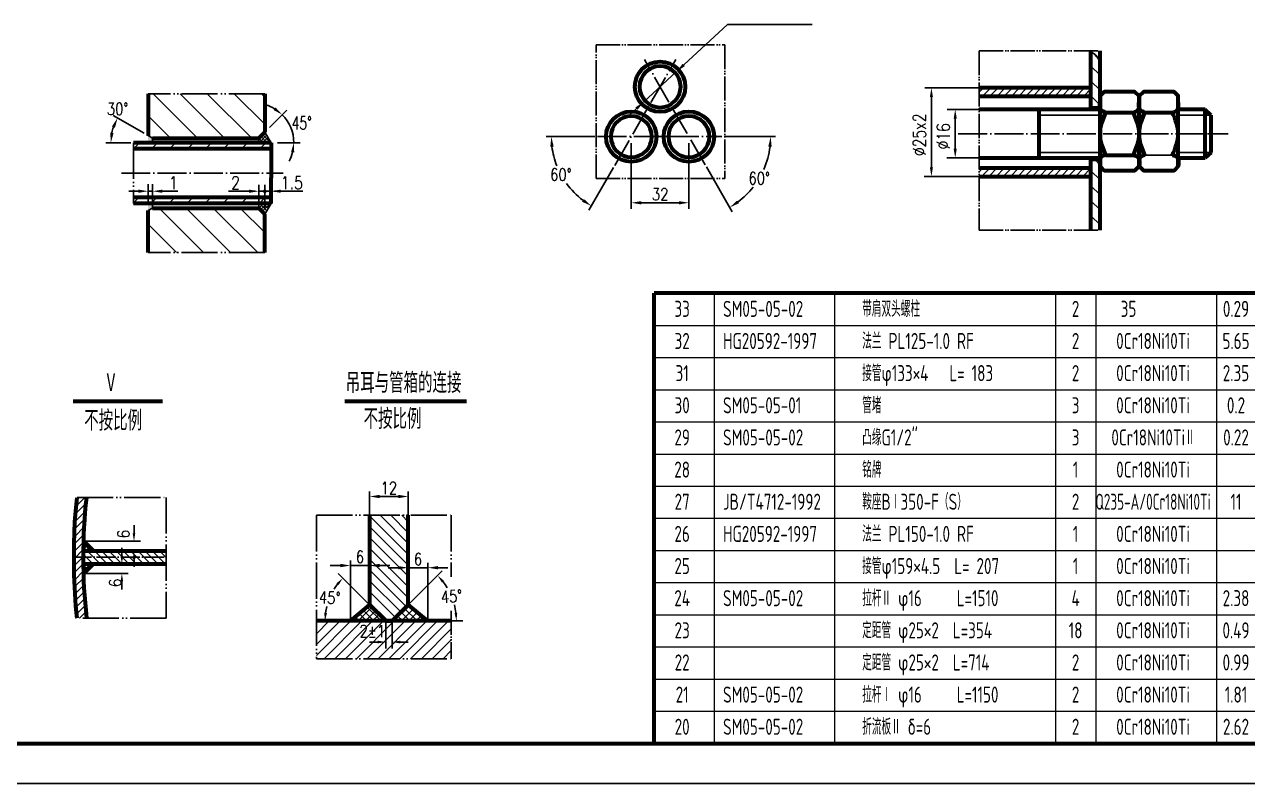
# Model space of a CAD drawing. Header units: millimetres. Extents: x -918 to 12145, y -17246 to 1103.
# Drawn here: x 653 to 2175, y -1867 to -922 of the extents above; entities that cross this region are included whole.
import ezdxf
from ezdxf.enums import TextEntityAlignment as Align

# ---------------------------------------------------------------- set-up
doc = ezdxf.new("R2010")
doc.units = ezdxf.units.MM
for name, pattern in [('ACAD_ISO04W100', [30, 24, -3, 0, -3]), ('DIVIDE-M', [39, 30, -3, 0, -3, 0, -3]), ('PHANTOM', [2.5, 1.25, -0.25, 0.25, -0.25, 0.25, -0.25])]:
    doc.linetypes.add(name, pattern=pattern)
for name, color, linetype in [('1轮廓实线层', 7, 'Continuous'), ('2细线层', 4, 'Continuous'), ('5剖面线层', 2, 'Continuous'), ('7标注层', 4, 'Continuous'), ('9双点划线层', 6, 'PHANTOM'), ('中心线', 1, 'ACAD_ISO04W100'), ('标注', 4, 'Continuous'), ('细实线', 3, 'Continuous')]:
    doc.layers.add(name, color=color, linetype=linetype)
for name, color, linetype, lineweight in [('中粗线', 7, 'Continuous', 60), ('尺寸线', 3, 'Continuous', 20), ('粗实线', 7, 'Continuous', 60)]:
    doc.layers.add(name, color=color, linetype=linetype, lineweight=lineweight)
doc.styles.get("Standard").update_dxf_attribs({"font": 'gbenor.shx', "width": 0.707, "bigfont": 'gbcbig.shx'})
doc.styles.add('TH_GBDIM', font='romans.shx', dxfattribs={"width": 0.8, "bigfont": 'gbcbig.shx'})
doc.styles.add('样式 1', font='gbenor.shx', dxfattribs={"width": 0.7, "height": 20, "bigfont": 'gbcbig.shx'})
doc.dimstyles.new('副本 (2) ISO-25', dxfattribs={"dimscale": 5, "dimtxt": 3, "dimasz": 2.5, "dimexe": 1.25, "dimexo": 0.625, "dimtad": 1, "dimtih": 1, "dimtoh": 1, "dimlfac": -5, "dimdsep": 46, "dimtxsty": 'TH_GBDIM', "dimcen": 2.5, "dimclrd": 256, "dimazin": 0, "dimtfac": 1, "dimtmove": 0, "dimatfit": 3, "dimldrblk": 'NONE', "dimfxl": 0, "dimfrac": 2, "dimlwd": -1, "dimarcsym": 0})
doc.dimstyles.new('副本 (2)ISO-25', dxfattribs={"dimtxt": 15, "dimasz": 10, "dimexe": 8, "dimexo": 0, "dimgap": 3, "dimtad": 1, "dimdec": 1, "dimrnd": 0.005, "dimdsep": 46, "dimtxsty": 'TH_GBDIM', "dimcen": 2.5, "dimadec": 0, "dimazin": 0, "dimtfac": 1, "dimtdec": 1, "dimtofl": 0, "dimtmove": 2, "dimatfit": 2, "dimfxl": 0, "dimarcsym": 0})
pattern_1 = [(45, (-5181.075, -6369.308), (-4.490128, 4.490128), []), (135, (-5181.075, -6369.308), (-4.490128, -4.490128), [])]
pattern_2 = [(45, (-5181.075, -6369.308), (-2.245064, 2.245064), []), (135, (-5181.075, -6369.308), (-2.245064, -2.245064), [])]

# ---------------------------------------------------------------- blocks, each defined once
blk = doc.blocks.new('*D36')
at = {"layer": '标注', "color": 0, "lineweight": -2}
for p, q in [((1408.3, -1140.3), (1408.3, -1150.3)), ((1480, -1147.2), (1480, -1150.3))]:
    blk.add_line(p, q, dxfattribs=at)
at = {"layer": '标注'}
blk.add_line((1420.8, -1144), (1467.5, -1144), dxfattribs=at)
for points in [[(1420.8, -1142), (1420.8, -1146.1), (1408.3, -1144)], [(1467.5, -1142), (1467.5, -1146.1), (1480, -1144)]]:
    blk.add_solid(points, dxfattribs=at)
at = {"layer": '标注', "color": 0, "insert": (1444.2, -1133.4), "char_height": 15, "attachment_point": 5, "style": 'TH_GBDIM'}
blk.add_mtext('32', dxfattribs=at)
blk = doc.blocks.new('_None')
blk = doc.blocks.new('b-mxlk')
at = {"layer": '尺寸线'}
for p, q in [((-180, 0), (-180, 8)), ((-180, 8), (0, 8)), ((-165, 0), (-165, 8)), ((-135, 0), (-135, 8)), ((-80, 0), (-80, 8)), ((-70, 0), (-70, 8)), ((-40, 0), (-40, 8)), ((-30, 0), (-30, 8)), ((-20, 0), (-20, 8)), ((0, 8), (0, 0))]:
    blk.add_line(p, q, dxfattribs=at)
at = {"layer": '尺寸线', "color": 3, "style": '样式 1', "width": 0.8}
for tag, p in [('XH', (-173.04, 2.13)), ('SL', (-75.12, 2.13)), ('CL', (-55.85, 2.13)), ('DZ', (-35.2, 2.13)), ('ZZ', (-25.2, 2.13))]:
    blk.add_attdef(tag, text='', height=4, dxfattribs=at).set_placement(p, align=Align.CENTER)
for tag, p in [('DH', (-162.87, 2.13)), ('MCGG', (-128.23, 2.13)), ('BZ', (-18.34, 2.13))]:
    blk.add_attdef(tag, p, '', height=4, dxfattribs=at)
blk = doc.blocks.new('*D305')
at = {"layer": '标注', "color": 0, "lineweight": -2}
for p, q in [((802.1, -1057.6), (763.6, -1035.4)), ((785.6, -1069.3), (754.5, -1069.3))]:
    blk.add_line(p, q, dxfattribs=at)
at = {"layer": '标注'}
blk.add_arc((822.3, -1069.3), 61.6, 161.6477, 168.3523, dxfattribs=at)
for points in [[(762, -1049.1), (765.8, -1050.8), (769, -1038.5)], [(764.1, -1057.1), (759.9, -1056.7), (760.7, -1069.3)]]:
    blk.add_solid(points, dxfattribs=at)
at = {"layer": '标注', "color": 0, "insert": (769.1, -1027.2), "char_height": 15, "attachment_point": 5, "style": 'TH_GBDIM'}
blk.add_mtext('30°', dxfattribs=at)
blk = doc.blocks.new('*D306')
at = {"layer": '标注', "color": 0, "lineweight": -2}
for p, q in [((1363.1, -1061.7), (1302.5, -1061.7)), ((1386.1, -1100.3), (1355.4, -1153.3))]:
    blk.add_line(p, q, dxfattribs=at)
at = {"layer": '标注'}
for start, end in [(187.2012, 201.3255), (215.8383, 232.7988)]:
    blk.add_arc((1408.3, -1061.7), 99.5, start, end, dxfattribs=at)
for points in [[(1307.5, -1074.4), (1311.7, -1074.1), (1308.8, -1061.7)], [(1349.3, -1139.3), (1347, -1142.8), (1358.6, -1147.9)]]:
    blk.add_solid(points, dxfattribs=at)
at = {"layer": '标注', "color": 0, "insert": (1320.7, -1109), "char_height": 15, "attachment_point": 5, "style": 'TH_GBDIM'}
blk.add_mtext('60°', dxfattribs=at)
blk = doc.blocks.new('*D307')
at = {"layer": '标注', "color": 0, "lineweight": -2}
for p, q in [((1524.3, -1061.7), (1587.9, -1061.7)), ((1501.8, -1099.5), (1534, -1155.2))]:
    blk.add_line(p, q, dxfattribs=at)
at = {"layer": '标注'}
for start, end in [(336.3424, 352.9517), (307.0483, 321.8005)]:
    blk.add_arc((1480, -1061.7), 101.7, start, end, dxfattribs=at)
for points in [[(1578.8, -1074.1), (1583, -1074.4), (1581.7, -1061.7)], [(1542.4, -1144.6), (1540.1, -1141.2), (1530.8, -1149.8)]]:
    blk.add_solid(points, dxfattribs=at)
at = {"layer": '标注', "color": 0, "insert": (1567.5, -1113.6), "char_height": 15, "attachment_point": 5, "style": 'TH_GBDIM'}
blk.add_mtext('60°', dxfattribs=at)
blk = doc.blocks.new('*D329')
at = {"layer": '标注', "color": 0, "lineweight": -2}
for p, q in [((789.5, -1555.2), (789.5, -1545.2)), ((726.9, -1565.2), (797.5, -1565.2)), ((738.9, -1577.2), (797.5, -1577.2)), ((789.5, -1587.2), (789.5, -1597.2))]:
    blk.add_line(p, q, dxfattribs=at)
at = {"layer": '标注', "color": 0}
for points in [[(787.8, -1555.2), (791.1, -1555.2), (789.5, -1565.2)], [(787.8, -1587.2), (791.1, -1587.2), (789.5, -1577.2)]]:
    blk.add_solid(points, dxfattribs=at)
at = {"layer": '标注', "color": 0, "insert": (776.3, -1556.3), "char_height": 15, "attachment_point": 5, "rotation": 90, "style": 'TH_GBDIM'}
blk.add_mtext('6', dxfattribs=at)
blk = doc.blocks.new('*D330')
at = {"layer": '标注', "color": 0, "lineweight": -2}
for p, q in [((774.4, -1583.2), (774.4, -1573.2)), ((738.9, -1593.2), (782.4, -1593.2)), ((726.9, -1605.2), (782.4, -1605.2)), ((774.4, -1615.2), (774.4, -1625.2))]:
    blk.add_line(p, q, dxfattribs=at)
at = {"layer": '标注', "color": 0}
for points in [[(772.7, -1583.2), (776, -1583.2), (774.4, -1593.2)], [(772.7, -1615.2), (776, -1615.2), (774.4, -1605.2)]]:
    blk.add_solid(points, dxfattribs=at)
at = {"layer": '标注', "color": 0, "insert": (766.2, -1617), "char_height": 15, "attachment_point": 5, "rotation": 90, "style": 'TH_GBDIM'}
blk.add_mtext('6', dxfattribs=at)
blk = doc.blocks.new('*D339')
at = {"layer": '标注', "color": 0, "lineweight": -2}
for p, q in [((1130.7, -1641.3), (1130.7, -1591.9)), ((1155.2, -1662.9), (1155.2, -1591.9))]:
    blk.add_line(p, q, dxfattribs=at)
at = {"layer": '标注'}
for p, q in [((1118.2, -1598.1), (1105.7, -1598.1)), ((1155.2, -1598.1), (1130.7, -1598.1)), ((1167.7, -1598.1), (1180.2, -1598.1))]:
    blk.add_line(p, q, dxfattribs=at)
for points in [[(1118.2, -1596.1), (1118.2, -1600.2), (1130.7, -1598.1)], [(1167.7, -1596.1), (1167.7, -1600.2), (1155.2, -1598.1)]]:
    blk.add_solid(points, dxfattribs=at)
at = {"layer": '标注', "color": 0, "insert": (1142.9, -1587.5), "char_height": 15, "attachment_point": 5, "style": 'TH_GBDIM'}
blk.add_mtext('6', dxfattribs=at)
blk = doc.blocks.new('*D340')
at = {"layer": '标注'}
for p, q in [((1046.2, -1595.4), (1033.7, -1595.4)), ((1082.7, -1595.4), (1058.7, -1595.4)), ((1095.2, -1595.4), (1107.7, -1595.4))]:
    blk.add_line(p, q, dxfattribs=at)
at = {"layer": '标注', "color": 0, "lineweight": -2}
for p, q in [((1058.7, -1661.3), (1058.7, -1589.1)), ((1082.7, -1641.3), (1082.7, -1589.1))]:
    blk.add_line(p, q, dxfattribs=at)
at = {"layer": '标注'}
for points in [[(1046.2, -1593.3), (1046.2, -1597.5), (1058.7, -1595.4)], [(1095.2, -1593.3), (1095.2, -1597.5), (1082.7, -1595.4)]]:
    blk.add_solid(points, dxfattribs=at)
at = {"layer": '标注', "color": 0, "insert": (1070.7, -1584.7), "char_height": 15, "attachment_point": 5, "style": 'TH_GBDIM'}
blk.add_mtext('6', dxfattribs=at)
blk = doc.blocks.new('*D341')
at = {"layer": '标注', "color": 0, "lineweight": -2}
for p, q in [((1082.7, -1551.1), (1082.7, -1503.2)), ((1130.8, -1551.1), (1130.8, -1503.2))]:
    blk.add_line(p, q, dxfattribs=at)
at = {"layer": '标注'}
blk.add_line((1095.2, -1509.5), (1118.3, -1509.5), dxfattribs=at)
for points in [[(1095.2, -1507.4), (1095.2, -1511.6), (1082.7, -1509.5)], [(1118.3, -1507.4), (1118.3, -1511.6), (1130.8, -1509.5)]]:
    blk.add_solid(points, dxfattribs=at)
at = {"layer": '标注', "color": 0, "insert": (1106.7, -1498.9), "char_height": 15, "attachment_point": 5, "style": 'TH_GBDIM'}
blk.add_mtext('12', dxfattribs=at)
blk = doc.blocks.new('*D342')
at = {"layer": '标注', "color": 0, "lineweight": -2}
for p, q in [((1102.7, -1664.4), (1102.7, -1698.6)), ((1110.7, -1664.4), (1110.7, -1698.6)), ((1092.7, -1690.6), (1082.7, -1690.6)), ((1120.7, -1690.6), (1130.7, -1690.6))]:
    blk.add_line(p, q, dxfattribs=at)
at = {"layer": '标注', "color": 0}
for points in [[(1092.7, -1688.9), (1092.7, -1692.3), (1102.7, -1690.6)], [(1120.7, -1688.9), (1120.7, -1692.3), (1110.7, -1690.6)]]:
    blk.add_solid(points, dxfattribs=at)
at = {"layer": '标注', "color": 0, "insert": (1086, -1677), "char_height": 15, "attachment_point": 5, "style": 'TH_GBDIM'}
blk.add_mtext('2±1', dxfattribs=at)
blk = doc.blocks.new('*D343')
at = {"layer": '标注', "color": 0, "lineweight": -2}
for p, q in [((1130.7, -1644.4), (1172.9, -1602.2)), ((1110.7, -1664.4), (1198.7, -1664.4))]:
    blk.add_line(p, q, dxfattribs=at)
for start, end in [(30.9851, 37.8316), (7.1684, 14.4193)]:
    blk.add_arc((1110.7, -1664.4), 80, start, end, dxfattribs=at)
at = {"layer": '标注', "color": 0}
for points in [[(1172.6, -1616.4), (1175.1, -1614.2), (1167.2, -1607.8)], [(1191.7, -1654.3), (1188.4, -1654.5), (1190.7, -1664.4)]]:
    blk.add_solid(points, dxfattribs=at)
at = {"layer": '标注', "color": 0, "insert": (1184.6, -1633.8), "char_height": 15, "attachment_point": 5, "rotation": 4, "style": 'TH_GBDIM'}
blk.add_mtext('45°', dxfattribs=at)
blk = doc.blocks.new('*D344')
at = {"layer": '标注', "color": 0, "lineweight": -2}
for p, q in [((1082.7, -1644.4), (1043.7, -1605.4)), ((1040.9, -1664.4), (1019.2, -1664.4))]:
    blk.add_line(p, q, dxfattribs=at)
for start, end in [(142.5984, 148.4168), (166.0951, 172.4016)]:
    blk.add_arc((1102.7, -1664.4), 75.5, start, end, dxfattribs=at)
at = {"layer": '标注', "color": 0}
for points in [[(1041.5, -1617.5), (1044, -1619.7), (1049.4, -1611)], [(1029.6, -1654.5), (1026.2, -1654.3), (1027.2, -1664.4)]]:
    blk.add_solid(points, dxfattribs=at)
at = {"layer": '标注', "color": 0, "insert": (1033, -1635.5), "char_height": 15, "attachment_point": 5, "rotation": 357, "style": 'TH_GBDIM'}
blk.add_mtext('45°', dxfattribs=at)

msp = doc.modelspace()

# ---------------------------------------------------------------- hatches: boundary and pattern name
at = {"layer": '1轮廓实线层'}
h = msp.add_hatch(dxfattribs=at)
h.set_pattern_fill('ANSI31', color=256, scale=7.5, angle=90, style=0)
h.set_pattern_definition([(135, (14404.88, 3315.61), (-16.83798, -16.83798), [])])
h.paths.add_polyline_path([(807.0364, -1008.3795), (807.0364, -1060.4816), (812.6364, -1063.7148), (944.6337, -1063.7148), (952.2887, -1056.0597), (952.2887, -1008.3795)])
h.paths.add_polyline_path([(812.6364, -1150.5484), (807.0364, -1153.7815), (807.0364, -1205.8837), (952.2887, -1205.8837), (952.2887, -1158.2034), (944.6337, -1150.5484)])
at = {"layer": '5剖面线层'}
h = msp.add_hatch(dxfattribs=at)
h.set_pattern_fill('_USER', color=256, scale=13.165714, angle=225, style=0, pattern_type=0)
h.set_pattern_definition([(315, (842.323, -2703.386), (-9.309566, -9.309566), [])])
edge = h.paths.add_edge_path()
edge.add_spline(control_points=[(1991.6128, -1177.3559), (1989.7114, -1177.3361), (1985.914, -1177.2967), (1982.1216, -1177.4936), (1980.228, -1177.5919)], knot_values=[0, 0, 0, 0, 8.663113617, 17.302038148, 17.302038148, 17.302038148, 17.302038148], degree=3, periodic=0)
edge.add_line((1980.228, -1177.5919), (1980.228, -1091.596))
edge.add_line((1980.228, -1091.596), (1991.4104, -1091.596))
edge.add_spline(control_points=[(1991.4104, -1091.596), (1991.1484, -1093.7215), (1991.3806, -1096.1986), (1991.6128, -1098.6756)], knot_values=[17.103146227, 17.103146227, 17.103146227, 17.103146227, 26.801377642, 26.801377642, 26.801377642, 26.801377642], degree=3, periodic=0)
edge.add_line((1991.6128, -1098.6756), (1991.6128, -1177.3559))
edge = h.paths.add_edge_path()
edge.add_spline(control_points=[(1991.6128, -1017.4953), (1991.3806, -1019.9724), (1991.1484, -1022.4495), (1991.4104, -1024.5749)], knot_values=[17.103146227, 17.103146227, 17.103146227, 17.103146227, 26.801377642, 26.801377642, 26.801377642, 26.801377642], degree=3, periodic=0)
edge.add_line((1991.4104, -1024.5749), (1980.228, -1024.5749))
edge.add_line((1980.228, -1024.5749), (1980.228, -956.3112))
edge.add_spline(control_points=[(1980.228, -956.3112), (1982.4184, -957.5319), (1987.6408, -960.4422), (1990.1538, -965.9358), (1991.6128, -969.1252)], knot_values=[0, 0, 0, 0, 11.172530469, 26.636765683, 26.636765683, 26.636765683, 26.636765683], degree=3, periodic=0)
edge.add_line((1991.6128, -969.1252), (1991.6128, -1017.4953))
at = {"layer": '标注'}
h = msp.add_hatch(dxfattribs=at)
h.set_pattern_fill('ANSI31', color=256, scale=2, style=0)
h.set_pattern_definition([(45, (-992.6514, -814.021), (-4.490128, 4.490128), [])])
h.paths.add_polyline_path([(1980.228, -1001.0504), (1841.1701, -1001.0504), (1841.1701, -1011.5829), (1980.228, -1011.5829)])
h.paths.add_polyline_path([(1980.228, -1100.677), (1841.1701, -1100.677), (1841.1701, -1111.2096), (1980.228, -1111.2096)])
h = msp.add_hatch(color=256, dxfattribs=at)
h.paths.add_polyline_path([(807.0364, -1144.9484), (807.0364, -1153.7815), (812.6364, -1150.5484), (812.6364, -1144.9484)])
h.paths.add_polyline_path([(807.0364, -1069.3148), (812.6364, -1069.3148), (812.6364, -1063.7148), (807.0364, -1060.4816)])
h = msp.add_hatch(dxfattribs=at)
h.set_pattern_fill('ANSI37', color=256, style=0)
h.set_pattern_definition(pattern_2)
h.paths.add_polyline_path([(944.6337, -1069.3148), (960.0929, -1069.3148), (952.2887, -1056.0597), (944.6337, -1063.7148)])
h = msp.add_hatch(dxfattribs=at)
h.set_pattern_fill('ANSI31', color=256, scale=5, style=0)
h.set_pattern_definition([(45, (-4526.629, -5920.686), (-11.22532, 11.22532), [])])
h.paths.add_polyline_path([(788.7631, -1144.9484), (952.2887, -1144.9484), (952.2887, -1137.4817), (788.7631, -1137.4817)])
h.paths.add_polyline_path([(788.7631, -1069.3148), (788.7631, -1076.7815), (960.0929, -1076.7815), (960.0929, -1069.3148)])
h = msp.add_hatch(color=256, dxfattribs=at)
h.paths.add_polyline_path([(952.2887, -1128.2007), (952.2887, -1129.6327), (953.7208, -1129.6327, 0.414213562)])
h.paths.add_polyline_path([(952.2887, -1128.2007, 0.414213562), (950.8567, -1129.6327), (952.2887, -1129.6327)])
h.paths.add_polyline_path([(952.2887, -1129.6327), (950.8567, -1129.6327, 0.414213562), (952.2887, -1131.0648)])
h.paths.add_polyline_path([(953.7208, -1129.6327), (952.2887, -1129.6327), (952.2887, -1131.0648, 0.414213562)])
h = msp.add_hatch(dxfattribs=at)
h.set_pattern_fill('ANSI37', color=256, style=0)
h.set_pattern_definition(pattern_2)
h.paths.add_polyline_path([(960.0929, -1144.9484), (944.6337, -1144.9484), (944.6337, -1150.5484), (952.2887, -1158.2034)])
h = msp.add_hatch(dxfattribs=at)
h.set_pattern_fill('ANSI31', color=256, scale=2, angle=180, style=0)
h.set_pattern_definition([(225, (-5181.075, -6369.308), (4.490128, -4.490128), [])])
edge = h.paths.add_edge_path()
edge.add_line((714.8805, -1585.182), (726.617, -1585.182))
edge.add_ellipse((902.617, -1585.182), major_axis=(0, 350), ratio=0.502857143, start_angle=77.6987261, end_angle=90, ccw=False)
edge.add_line((730.6578, -1510.6138), (718.5875, -1510.6138))
edge.add_spline(control_points=[(718.5875, -1510.6138), (717.9903, -1516.1589), (717.4597, -1521.7312), (715.4134, -1546.4443), (714.8834, -1565.815), (714.8805, -1585.182)], knot_values=[4.712399546, 4.712399546, 4.712399546, 4.712399546, 4.760142008, 4.760142008, 4.923332077, 4.923332077, 4.923332077, 4.923332077], degree=3, periodic=0)
edge = h.paths.add_edge_path()
edge.add_line((718.7059, -1660.8374), (730.7779, -1660.8374))
edge.add_ellipse((902.617, -1585.182), major_axis=(0, 350), ratio=0.502857143, start_angle=90, end_angle=102.4834947, ccw=False)
edge.add_line((726.617, -1585.182), (714.8805, -1585.182))
edge.add_spline(control_points=[(714.8805, -1585.182), (714.8798, -1589.9224), (714.9107, -1594.6625), (715.2039, -1620.0459), (716.5005, -1640.6254), (718.7059, -1660.8374)], knot_values=[4.498325221, 4.498325221, 4.498325221, 4.498325221, 4.538268425, 4.538268425, 4.712399546, 4.712399546, 4.712399546, 4.712399546], degree=3, periodic=0)
h = msp.add_hatch(dxfattribs=at)
h.set_pattern_fill('ANSI31', color=256, scale=3, angle=90, style=0)
h.set_pattern_definition([(135, (-5181.075, -6369.308), (-6.735192, -6.735192), [])])
h.paths.add_polyline_path([(1130.7677, -1532.9424), (1082.6974, -1532.9424), (1082.6974, -1644.3908), (1102.6974, -1664.3908), (1110.6974, -1664.3908), (1130.7677, -1644.3204)])
h = msp.add_hatch(dxfattribs=at)
h.set_pattern_fill('ANSI37', color=256, style=0)
h.set_pattern_definition(pattern_2)
edge = h.paths.add_edge_path()
edge.add_ellipse((902.617, -1585.182), major_axis=(0, 350), ratio=0.502857143, start_angle=86.724171, end_angle=88.6902681)
edge.add_line((726.663, -1577.182), (738.9046, -1577.182))
edge.add_line((738.9046, -1577.182), (726.9046, -1565.182))
edge = h.paths.add_edge_path()
edge.add_line((738.9046, -1593.182), (726.663, -1593.182))
edge.add_ellipse((902.617, -1585.182), major_axis=(0, 350), ratio=0.502857143, start_angle=91.3097319, end_angle=93.275829)
edge.add_line((726.9046, -1605.182), (738.9046, -1593.182))
h = msp.add_hatch(dxfattribs=at)
h.set_pattern_fill('ANSI31', color=256, scale=2, angle=90, style=0)
h.set_pattern_definition([(135, (-5181.075, -6369.308), (-4.490128, -4.490128), [])])
edge = h.paths.add_edge_path()
edge.add_line((829.507, -1577.182), (726.663, -1577.182))
edge.add_ellipse((902.617, -1585.182), major_axis=(0, 350), ratio=0.502857143, start_angle=88.6902681, end_angle=90)
edge.add_line((726.617, -1585.182), (829.507, -1585.182))
edge.add_line((829.507, -1585.182), (829.507, -1577.182))
edge = h.paths.add_edge_path()
edge.add_line((829.507, -1585.182), (726.617, -1585.182))
edge.add_ellipse((902.617, -1585.182), major_axis=(0, 350), ratio=0.502857143, start_angle=90, end_angle=91.3097319)
edge.add_line((726.663, -1593.182), (829.507, -1593.182))
edge.add_line((829.507, -1593.182), (829.507, -1585.182))
h = msp.add_hatch(dxfattribs=at)
h.set_pattern_fill('ANSI37', color=256, scale=2, style=0)
h.set_pattern_definition(pattern_1)
h.paths.add_polyline_path([(1058.6974, -1664.3908), (1102.6974, -1664.3908), (1082.6974, -1644.3908)])
h = msp.add_hatch(dxfattribs=at)
h.set_pattern_fill('ANSI37', color=256, scale=2, style=0)
h.set_pattern_definition(pattern_1)
h.paths.add_polyline_path([(1110.6974, -1664.3908), (1154.6974, -1664.3908), (1130.6974, -1644.3908)])
h = msp.add_hatch(dxfattribs=at)
h.set_pattern_fill('ANSI31', color=256, scale=3, style=0)
h.set_pattern_definition([(45, (-5181.075, -6369.308), (-6.735192, 6.735192), [])])
h.paths.add_polyline_path([(1184.2297, -1664.4031), (1016.5388, -1664.4031), (1016.5388, -1711.4115), (1184.2297, -1711.4115)])
h.paths.add_polyline_path([(1069.8525, -1665.3015), (1102.0877, -1665.3015), (1102.0877, -1688.6287), (1069.8525, -1688.6287)], flags=24)

# ---------------------------------------------------------------- linework, layer by layer
at = {"layer": '1轮廓实线层'}
for p, q in [((812.6364, -1063.7148), (807.0364, -1060.4816)), ((812.6364, -1063.7148), (812.6364, -1069.3148)), ((2047.4604, -1084.6055), (2081.8205, -1084.6055)), ((812.6364, -1150.5484), (807.0364, -1153.7815))]:
    msp.add_line(p, q, dxfattribs=at)
at = {"layer": '1轮廓实线层', "color": 4, "linetype": 'Continuous'}
msp.add_line((812.6364, -1144.9484), (812.6364, -1150.5484), dxfattribs=at)
at = {"layer": '2细线层'}
for p, q in [((1915.925, -1034.896), (1991.6128, -1034.896)), ((1980.228, -1024.5749), (1991.6128, -1024.5749)), ((2088.983, -1034.896), (2130.0424, -1034.896)), ((1915.925, -1081.275), (1991.6128, -1081.275)), ((1980.228, -1091.596), (1991.6128, -1091.596)), ((2088.983, -1081.275), (2130.0424, -1081.275))]:
    msp.add_line(p, q, dxfattribs=at)
msp.add_spline([(1980.228, -956.3112), (1986.3227, -960.4278), (1991.6128, -969.1252)], degree=3, dxfattribs=at)
at = {"layer": '5剖面线层'}
msp.add_line((944.6337, -1063.7148), (944.6337, -1069.3148), dxfattribs=at)
at = {"layer": '7标注层'}
for p, q in [((1528.0956, -922.1534), (1473.5397, -972.5335)), ((1528.0956, -922.1534), (1633.2532, -922.1534)), ((1423.5826, -1018.6668), (1464.7238, -980.6747)), ((957.9456, -1050.4029), (979.5532, -1028.7953)), ((1414.7666, -1026.808), (1405.9506, -1034.9491)), ((968.0929, -1069.3148), (996.337, -1069.3148)), ((1408.3132, -1069.7474), (1408.3132, -1151.7708)), ((1479.9932, -1069.7474), (1479.9932, -1151.7708)), ((807.0364, -1144.9484), (807.0364, -1120.6958)), ((807.0364, -1136.9484), (807.0364, -1121.6327)), ((812.6364, -1144.9484), (812.6364, -1120.6958)), ((812.6364, -1136.9484), (812.6364, -1121.6327)), ((944.6337, -1142.5484), (944.6337, -1121.6327)), ((952.2887, -1133.4817), (952.2887, -1121.6327)), ((952.2887, -1150.2034), (952.2887, -1121.6327)), ((795.0364, -1129.6327), (783.0364, -1129.6327)), ((807.0364, -1129.6327), (812.6364, -1129.6327)), ((824.6364, -1129.6327), (843.9697, -1129.6327)), ((932.6337, -1129.6327), (907.1004, -1129.6327)), ((940.2887, -1129.6327), (928.2887, -1129.6327)), ((952.2887, -1129.6327), (944.6337, -1129.6327)), ((952.2887, -1129.6327), (960.0929, -1129.6327)), ((964.2887, -1129.6327), (976.2887, -1129.6327)), ((972.0929, -1129.6327), (999.6262, -1129.6327))]:
    msp.add_line(p, q, dxfattribs=at)
at = {"layer": '7标注层', "color": 130}
for p, q in [((1841.1701, -1001.0504), (1773.3937, -1001.0504)), ((1841.1701, -1027.8777), (1801.1695, -1027.8777)), ((1841.1701, -1088.2933), (1800.8206, -1088.2933)), ((1841.1701, -1111.2096), (1772.5559, -1111.2096))]:
    msp.add_line(p, q, dxfattribs=at)
at = {"layer": '7标注层'}
for start, end in [(58.9799642, 72.9599285), (0, 45), (332.0400715, 346.0200358)]:
    msp.add_arc((939.0337, -1069.3148), 49.3033, start, end, dxfattribs=at)
for points in [[(1472.1829, -971.0641), (1474.8966, -974.0028), (1464.7238, -980.6747)], [(1413.4098, -1025.3386), (1416.1235, -1028.2773), (1423.5826, -1018.6668)], [(965.6731, -1025.4867), (963.2099, -1028.6383), (973.8964, -1034.4521)], [(984.8915, -1080.9822), (988.8617, -1081.469), (988.337, -1069.3148)], [(795.0364, -1127.6327), (795.0364, -1131.6327), (807.0364, -1129.6327)], [(824.6364, -1127.6327), (824.6364, -1131.6327), (812.6364, -1129.6327)], [(932.6337, -1127.6327), (932.6337, -1131.6327), (944.6337, -1129.6327)], [(972.0929, -1127.6327), (972.0929, -1131.6327), (960.0929, -1129.6327)]]:
    msp.add_solid(points, dxfattribs=at)
at = {"layer": '7标注层', "color": 130}
for points in [[(1783.6525, -1012.4789), (1779.843, -1012.4789), (1781.7478, -1001.0504)], [(1813.2756, -1039.3062), (1809.4661, -1039.3062), (1811.3708, -1027.8777)], [(1813.2756, -1076.8647), (1809.4661, -1076.8647), (1811.3708, -1088.2933)], [(1783.6525, -1099.781), (1779.843, -1099.781), (1781.7478, -1111.2096)]]:
    msp.add_solid(points, dxfattribs=at)
at = {"layer": '9双点划线层', "linetype": 'DIVIDE-M'}
for p, q in [((1364.4179, -947.6797), (1524.5076, -947.6797)), ((1364.4179, -1114.0048), (1364.4179, -947.6797)), ((1524.5076, -947.6797), (1524.5076, -1114.0048)), ((1841.1701, -955.1087), (1841.1701, -1178.0993)), ((1841.1701, -955.1087), (1991.6128, -955.1087)), ((1364.4179, -1114.0048), (1524.5076, -1114.0048)), ((1841.1701, -1178.0993), (1991.6128, -1178.0993)), ((1184.2297, -1651.6794), (1184.2297, -1711.4115))]:
    msp.add_line(p, q, dxfattribs=at)
at = {"layer": '9双点划线层', "linetype": 'DIVIDE-M', "ltscale": 1.5}
for p, q in [((952.2887, -1008.3795), (807.0364, -1008.3795)), ((788.7631, -1069.3148), (788.7631, -1144.9484)), ((952.2887, -1205.8837), (807.0364, -1205.8837)), ((718.5875, -1510.6138), (829.507, -1510.6138)), ((829.507, -1510.6138), (829.507, -1660.8374)), ((1016.5388, -1532.9424), (1016.5388, -1711.4115)), ((1016.5388, -1532.9424), (1184.2297, -1532.9424)), ((1184.2297, -1532.9424), (1184.2297, -1609.4066)), ((829.507, -1660.8374), (718.7059, -1660.8374)), ((1016.5388, -1711.4115), (1184.2297, -1711.4115))]:
    msp.add_line(p, q, dxfattribs=at)
at = {"layer": '中心线', "ltscale": 1.5}
for p, q in [((1387.6396, -1097.555), (1463.6882, -965.8351)), ((1500.2443, -1096.8234), (1424.6528, -965.895)), ((1366.2725, -1061.7474), (1521.1621, -1061.7474)), ((1815.0796, -1058.0855), (2150.9381, -1058.0855)), ((773.7631, -1107.1316), (975.0929, -1107.1316))]:
    msp.add_line(p, q, dxfattribs=at)
at = {"layer": '中心线'}
msp.add_line((712.7089, -1585.182), (829.507, -1585.182), dxfattribs=at)
at = {"layer": '中粗线'}
for p, q in [((1980.228, -1027.8777), (1980.228, -955.1087)), ((1991.6128, -1178.0993), (1991.6128, -955.1087)), ((1980.228, -1001.0504), (1841.1701, -1001.0504)), ((807.0364, -1008.3795), (807.0364, -1060.4816)), ((952.2887, -1008.3795), (952.2887, -1056.0597)), ((1980.228, -1011.5829), (1841.1701, -1011.5829)), ((1991.6128, -1027.8777), (1841.1701, -1027.8777)), ((1915.925, -1088.2933), (1915.925, -1027.8777)), ((1998.7753, -1031.5656), (2033.1354, -1031.5656)), ((2047.4604, -1031.5658), (2081.8205, -1031.5658)), ((2122.4708, -1027.8777), (2088.983, -1027.8777)), ((2122.4708, -1088.2933), (2122.4708, -1027.8777)), ((2130.0424, -1034.896), (2122.4708, -1027.8777)), ((2130.0424, -1081.275), (2130.0424, -1034.896)), ((812.6364, -1063.7148), (944.6337, -1063.7148)), ((944.6337, -1063.7148), (952.2887, -1056.0597)), ((960.0929, -1069.3148), (788.7631, -1069.3148)), ((960.0929, -1076.7815), (788.7631, -1076.7815)), ((960.0929, -1069.3148), (960.0929, -1113.1316)), ((1841.1701, -1088.2933), (1991.6128, -1088.2933)), ((1980.228, -1178.0993), (1980.228, -1088.2933)), ((1998.7753, -1084.6054), (2033.1354, -1084.6054)), ((2088.983, -1088.2933), (2122.4708, -1088.2933)), ((2130.0424, -1081.275), (2122.4708, -1088.2933)), ((1841.1701, -1100.677), (1980.228, -1100.677)), ((960.0929, -1144.9484), (960.0929, -1113.1316)), ((1841.1701, -1111.2096), (1980.228, -1111.2096)), ((960.0929, -1137.4817), (788.7631, -1137.4817)), ((960.0929, -1144.9484), (788.7631, -1144.9484)), ((807.0364, -1205.8837), (807.0364, -1153.7815)), ((812.6364, -1150.5484), (944.6337, -1150.5484)), ((944.6337, -1150.5484), (952.2887, -1158.2034)), ((952.2887, -1205.8837), (952.2887, -1158.2034)), ((1436.7793, -1816.6697), (1436.7793, -1256.6697)), ((2336.7793, -1256.6697), (1436.7793, -1256.6697)), ((713.6743, -1390.7654), (824.972, -1390.7654)), ((1051.8759, -1390.7654), (1203.3503, -1390.7654)), ((1082.6974, -1532.9424), (1082.6974, -1644.3908)), ((1130.7677, -1644.4494), (1130.7677, -1532.9424)), ((726.9046, -1565.182), (738.9046, -1577.182)), ((726.6428, -1577.182), (829.507, -1577.182)), ((726.6428, -1593.182), (829.507, -1593.182)), ((726.9046, -1605.182), (738.9046, -1593.182)), ((1058.6826, -1664.4031), (1082.6974, -1644.3908)), ((1102.6974, -1664.3908), (1082.6974, -1644.3908)), ((1110.6974, -1664.3908), (1130.6974, -1644.3908)), ((1154.7122, -1664.4031), (1130.6974, -1644.3908)), ((1184.2297, -1664.4031), (1016.5388, -1664.4031))]:
    msp.add_line(p, q, dxfattribs=at)
for points in [[(1991.6128, -1098.6756), (1996.879, -1103.9419), (2035.0316, -1103.9419), (2040.2979, -1098.6756), (2040.2979, -1011.1234), (2035.0316, -1005.8571), (1996.879, -1005.8571), (1991.6128, -1011.1234)], [(2040.2979, -1098.6758), (2045.5642, -1103.9421), (2083.7167, -1103.9421), (2088.983, -1098.6758), (2088.983, -1011.1235), (2083.7167, -1005.8572), (2045.5642, -1005.8572), (2040.2979, -1011.1235)]]:
    msp.add_lwpolyline(points, close=True, dxfattribs=at)
msp.add_lwpolyline([(1102.6974, -1664.3908), (1110.6974, -1664.3908)], dxfattribs=at)
for centre in [(1444.1532, -999.6707), (1408.3132, -1061.7474), (1479.9932, -1061.7474)]:
    msp.add_circle(centre, 31.322, dxfattribs=at)
for centre, start, end in [((1444.1532, -999.6707), 90, 270), ((1444.1532, -999.6707), 270, 90), ((1408.3132, -1061.7474), 90, 270), ((1408.3132, -1061.7474), 270, 90), ((1479.9932, -1061.7474), 90, 270), ((1479.9932, -1061.7474), 270, 90)]:
    msp.add_arc(centre, 25.6, start, end, dxfattribs=at)
at = {"layer": '中粗线', "extrusion": (0, 0, -1)}
msp.add_ellipse((902.617, -1585.182), major_axis=(0, 350), ratio=0.502857143, start_param=4.494510896, end_param=4.927086712, dxfattribs=at)
at = {"layer": '中粗线'}
for points in [[(1998.7753, -1031.5656), (1993.1299, -1028.7093), (1991.6128, -1017.4953)], [(2033.1354, -1031.5656), (2038.7807, -1028.7093), (2040.2979, -1017.4953)], [(2047.4604, -1031.5658), (2041.815, -1028.7095), (2040.2979, -1017.4955)], [(2081.8205, -1031.5658), (2087.4659, -1028.7095), (2088.983, -1017.4955)], [(1998.7753, -1084.6054), (1991.6128, -1058.0855), (1998.7753, -1031.5656)], [(2033.1354, -1084.6054), (2040.2979, -1058.0855), (2033.1354, -1031.5656)], [(2047.4604, -1084.6055), (2040.2979, -1058.0856), (2047.4604, -1031.5658)], [(2081.8205, -1084.6055), (2088.983, -1058.0856), (2081.8205, -1031.5658)], [(1998.7753, -1084.6054), (1993.1299, -1087.4616), (1991.6128, -1098.6756)], [(2033.1354, -1084.6054), (2038.7807, -1087.4616), (2040.2979, -1098.6756)], [(2047.4604, -1084.6055), (2041.815, -1087.4618), (2040.2979, -1098.6758)], [(2081.8205, -1084.6055), (2087.4659, -1087.4618), (2088.983, -1098.6758)]]:
    msp.add_spline(points, degree=3, dxfattribs=at)
msp.add_open_spline([(718.7059, -1660.8374), (716.5005, -1640.6254), (715.2039, -1620.0459), (714.6871, -1575.3126), (715.0259, -1551.1241), (717.4597, -1521.7312), (717.9903, -1516.1589), (718.5875, -1510.6138)], degree=3, knots=[4.4983252211, 4.4983252211, 4.4983252211, 4.4983252211, 4.6724563425, 4.6724563425, 4.8755896146, 4.8755896146, 4.9233320769, 4.9233320769, 4.9233320769, 4.9233320769], dxfattribs=at)
at = {"layer": '标注'}
for p, q in [((1781.7478, -1099.781), (1781.7478, -1012.4789)), ((1811.3708, -1076.8647), (1811.3708, -1039.3062)), ((807.0364, -1060.4816), (804.8342, -1059.2102)), ((1040.9198, -1664.4023), (1102.6974, -1664.4023)), ((1102.6974, -1664.3908), (1110.6974, -1664.3908))]:
    msp.add_line(p, q, dxfattribs=at)
msp.add_circle((952.2887, -1129.6327), 1.432, dxfattribs=at)
at = {"layer": '粗实线'}
msp.add_line((-793.2207, -1816.6697), (3236.7793, -1816.6697), dxfattribs=at)
at = {"layer": '细实线'}
for p, q in [((952.2887, -1056.0597), (960.0929, -1069.3148)), ((944.6337, -1150.5484), (944.6337, -1144.9484)), ((952.2887, -1158.2034), (960.0929, -1144.9484)), ((-918.2207, -1866.6697), (3286.7793, -1866.6697))]:
    msp.add_line(p, q, dxfattribs=at)

# ---------------------------------------------------------------- block references
at = {"layer": '标注'}
ref = msp.add_blockref('b-mxlk', (2336.7793, -1296.6697), dxfattribs=dict(at, xscale=5, yscale=5, zscale=5))
ref.add_attrib('XH', '33', dxfattribs={"layer": '尺寸线', "color": 3, "height": 20, "style": '样式 1', "width": 0.8}).set_placement((1471.5787, -1286.0405), align=Align.CENTER)
ref.add_attrib('DH', 'SM05-05-02', (1522.4195, -1286.0405), dxfattribs={"layer": '尺寸线', "color": 3, "height": 20, "style": '样式 1', "width": 0.8})
ref.add_attrib('MCGG', '带肩双头螺柱', (1695.6524, -1286.0405), dxfattribs={"layer": '尺寸线', "color": 3, "height": 20, "style": '样式 1', "width": 0.8})
ref.add_attrib('CL', '35', dxfattribs={"layer": '尺寸线', "color": 3, "height": 20, "style": '样式 1', "width": 0.8}).set_placement((2027.0468, -1286.0405), align=Align.CENTER)
ref.add_attrib('SL', '2', dxfattribs={"layer": '尺寸线', "color": 3, "height": 20, "style": '样式 1', "width": 0.8}).set_placement((1961.1639, -1286.0405), align=Align.CENTER)
ref.add_attrib('DZ', '0.29', dxfattribs={"layer": '尺寸线', "color": 3, "height": 20, "style": '样式 1', "width": 0.8}).set_placement((2160.7825, -1286.0405), align=Align.CENTER)
ref.add_attrib('ZZ', '0.58', dxfattribs={"layer": '尺寸线', "color": 3, "height": 20, "style": '样式 1', "width": 0.8}).set_placement((2210.7825, -1286.0405), align=Align.CENTER)
at = {"layer": '标注', "xscale": 5, "yscale": 5, "zscale": 5}
for p, values in [((2336.7793, -1336.6697), {'XH': '32', 'DH': 'HG20592-1997', 'MCGG': '法兰 PL125-1.0 RF', 'CL': '0Cr18Ni10Ti', 'SL': '2', 'DZ': '5.65', 'ZZ': '11.3'}), ((2336.7793, -1376.6697), {'XH': '31', 'MCGG': '接管φ133×4   L= 183', 'CL': '0Cr18Ni10Ti', 'SL': '2', 'DZ': '2.35', 'ZZ': '4.7'}), ((2336.7793, -1456.6697), {'XH': '29', 'DH': 'SM05-05-02', 'MCGG': '凸缘G1/2"', 'CL': '0Cr18Ni10TiⅡ', 'SL': '3', 'DZ': '0.22', 'ZZ': '0.66'}), ((2336.7793, -1576.6697), {'XH': '26', 'DH': 'HG20592-1997', 'MCGG': '法兰 PL150-1.0 RF', 'CL': '0Cr18Ni10Ti', 'SL': '1', 'ZZ': '7.61'}), ((2336.7793, -1616.6697), {'XH': '25', 'MCGG': '接管φ159×4.5  L= 207', 'CL': '0Cr18Ni10Ti', 'SL': '1', 'ZZ': '3.59'}), ((2336.7793, -1656.6697), {'XH': '24', 'DH': 'SM05-05-02', 'MCGG': '拉杆Ⅱ φ16     L=1510', 'CL': '0Cr18Ni10Ti', 'SL': '4', 'DZ': '2.38', 'ZZ': '9.8'}), ((2336.7793, -1696.6697), {'XH': '23', 'MCGG': '定距管 φ25×2  L=354', 'CL': '0Cr18Ni10Ti', 'SL': '18', 'DZ': '0.49', 'ZZ': '8.82'}), ((2336.7793, -1736.6697), {'XH': '22', 'MCGG': '定距管 φ25×2  L=714', 'CL': '0Cr18Ni10Ti', 'SL': '2', 'DZ': '0.99', 'ZZ': '1.98'}), ((2336.7793, -1776.6697), {'XH': '21', 'DH': 'SM05-05-02', 'MCGG': '拉杆Ⅰ φ16     L=1150', 'CL': '0Cr18Ni10Ti', 'SL': '2', 'DZ': '1.81', 'ZZ': '3.76'}), ((2336.7793, -1816.6697), {'XH': '20', 'DH': 'SM05-05-02', 'MCGG': '折流板Ⅱ δ=6', 'CL': '0Cr18Ni10Ti', 'SL': '2', 'DZ': '2.62', 'ZZ': '5.24'})]:
    msp.add_blockref('b-mxlk', p, dxfattribs=at).add_auto_attribs(values)
at = {"layer": '标注'}
ref = msp.add_blockref('b-mxlk', (2336.7793, -1496.6697), dxfattribs=dict(at, xscale=5, yscale=5, zscale=5))
ref.add_attrib('XH', '28', dxfattribs={"layer": '尺寸线', "color": 3, "height": 20, "style": '样式 1', "width": 0.8}).set_placement((1471.5787, -1486.0405), align=Align.CENTER)
ref.add_attrib('MCGG', '铭牌 ', (1695.6524, -1486.0405), dxfattribs={"layer": '尺寸线', "color": 3, "height": 20, "style": '样式 1', "width": 0.8})
ref.add_attrib('CL', '0Cr18Ni10Ti', dxfattribs={"layer": '尺寸线', "color": 3, "height": 20, "style": '样式 1', "width": 0.8}).set_placement((2057.5282, -1486.0405), align=Align.CENTER)
ref.add_attrib('SL', '1', dxfattribs={"layer": '尺寸线', "color": 3, "height": 20, "style": '样式 1', "width": 0.8}).set_placement((1961.1639, -1486.0405), align=Align.CENTER)
ref.add_attrib('BZ', '制造厂按容规自理', (2238.3314, -1486.0405), dxfattribs={"layer": '尺寸线', "color": 3, "height": 20, "style": '样式 1', "width": 0.8})
ref = msp.add_blockref('b-mxlk', (2336.7793, -1536.6697), dxfattribs=dict(at, xscale=5, yscale=5, zscale=5))
ref.add_attrib('XH', '27', dxfattribs={"layer": '尺寸线', "color": 3, "height": 20, "style": '样式 1', "width": 0.8}).set_placement((1471.5787, -1526.0405), align=Align.CENTER)
ref.add_attrib('DH', 'JB/T4712-1992', (1522.4195, -1526.0405), dxfattribs={"layer": '尺寸线', "color": 3, "height": 20, "style": '样式 1', "width": 0.8})
ref.add_attrib('MCGG', '鞍座BⅠ350-F（S）', (1695.6524, -1526.0405), dxfattribs={"layer": '尺寸线', "color": 3, "height": 20, "style": '样式 1', "width": 0.8})
ref.add_attrib('CL', 'Q235-A/0Cr18Ni10Ti', dxfattribs={"layer": '尺寸线', "color": 3, "height": 20, "style": '样式 1', "width": 0.7}).set_placement((2057.5282, -1526.0405), align=Align.CENTER)
ref.add_attrib('SL', '2', dxfattribs={"layer": '尺寸线', "color": 3, "height": 20, "style": '样式 1', "width": 0.8}).set_placement((1961.1639, -1526.0405), align=Align.CENTER)
ref.add_attrib('DZ', '11', dxfattribs={"layer": '尺寸线', "color": 3, "height": 20, "style": '样式 1', "width": 0.8}).set_placement((2160.7825, -1526.0405), align=Align.CENTER)
ref.add_attrib('ZZ', '22', dxfattribs={"layer": '尺寸线', "color": 3, "height": 20, "style": '样式 1', "width": 0.8}).set_placement((2210.7825, -1526.0405), align=Align.CENTER)
at = {"layer": '粗实线', "xscale": 5, "yscale": 5, "zscale": 5}
msp.add_blockref('b-mxlk', (2336.7793, -1416.6697), dxfattribs=at).add_auto_attribs({'XH': '30', 'DH': 'SM05-05-01', 'MCGG': '管堵', 'CL': '0Cr18Ni10Ti', 'SL': '3', 'DZ': '0.2', 'ZZ': '0.6'})

# ---------------------------------------------------------------- texts
at = {"layer": '7标注层', "style": 'TH_GBDIM', "width": 0.7}
msp.add_text('45%%d', height=16, dxfattribs=at).set_placement((985.7443, -1052.7021))
at = {"layer": '7标注层', "linetype": 'Continuous', "char_height": 16, "attachment_point": 5, "rotation": 90, "style": 'TH_GBDIM'}
for s, insert in [('%%c25x2', (1766.8906, -1059.4578)), ('%%c16', (1796.5137, -1061.3437))]:
    msp.add_mtext(s, dxfattribs=dict(at, insert=insert))
at = {"layer": '7标注层', "char_height": 16, "attachment_point": 5, "style": 'TH_GBDIM'}
for s, insert in [('\\A1;1', (838.303, -1119.1327)), ('2', (915.867, -1119.1327)), ('1.5', (985.8596, -1119.1327))]:
    msp.add_mtext(s, dxfattribs=dict(at, insert=insert))
at = {"layer": '标注'}
for s, p in [('吊耳与管箱的连接', (1052.9454, -1380.6265)), ('Ⅴ', (751.783, -1380.6265)), ('不按比例', (727.5119, -1427.5628)), ('不按比例', (1075.1569, -1425.5106))]:
    msp.add_text(s, height=25, dxfattribs=at).set_placement(p)

# ---------------------------------------------------------------- dimensions: what is measured, and where the dimension line sits
for base, line1, line2, text, picture, middle in [((1332.0756, -1125.7184), ((1387.6396, -1097.555), (1463.6882, -965.8351)), ((1366.2725, -1061.7474), (1521.1621, -1061.7474)), '60°', '*D306', (1320.7136, -1108.9784)), ((1575.5379, -1096.5229), ((1366.2725, -1061.7474), (1521.1621, -1061.7474)), ((1500.2443, -1096.8234), (1424.6528, -965.895)), '60°', '*D307', (1567.4626, -1113.5858)), ((761.6775, -1058.6191), ((960.0929, -1069.3148), (788.7631, -1069.3148)), ((807.0364, -1060.4816), (804.8342, -1059.2102)), '30°', '*D305', (769.14, -1038.266))]:
    dim = msp.add_angular_dim_2l(base=base, line1=line1, line2=line2, text=text, dimstyle='副本 (2) ISO-25', dxfattribs=at)
    dim.commit()
    dim.dimension.update_dxf_attribs({"geometry": picture, "text_midpoint": middle, "dimtype": 162})
for base, p1, p2, text, picture, middle in [((1479.9932, -1144.0343), (1408.3132, -1137.1795), (1479.9932, -1144.0343), '32', '*D36', (1444.1532, -1133.4093)), ((1130.7677, -1509.4893), (1082.6974, -1554.1948), (1130.7677, -1554.1948), '12', '*D341', (1106.7326, -1498.8643))]:
    dim = msp.add_linear_dim(base=base, p1=p1, p2=p2, text=text, dimstyle='副本 (2) ISO-25', dxfattribs=at)
    dim.commit()
    dim.dimension.update_dxf_attribs({"geometry": picture, "text_midpoint": middle})
for base, p1, p2, picture, middle in [((789.466, -1565.182), (738.9046, -1577.182), (726.9046, -1565.182), '*D329', (776.3235, -1556.2696)), ((774.3534, -1593.182), (726.9046, -1605.182), (738.9046, -1593.182), '*D330', (766.2241, -1617.0468))]:
    dim = msp.add_linear_dim(base=base, p1=p1, p2=p2, angle=90, text='6', dimstyle='副本 (2)ISO-25', dxfattribs=at)
    dim.commit()
    dim.dimension.update_dxf_attribs({"geometry": picture, "text_midpoint": middle, "dimtype": 160})
for base, p1, p2, text, dimstyle, picture, middle in [((1058.6826, -1595.3716), (1082.6974, -1644.3908), (1058.6826, -1664.4031), '6', '副本 (2) ISO-25', '*D340', (1070.69, -1595.3716)), ((1130.6974, -1598.1381), (1155.1795, -1666.0513), (1130.6974, -1644.3908), '6', '副本 (2) ISO-25', '*D339', (1142.9384, -1598.1381)), ((1110.6974, -1690.5956), (1102.6974, -1664.3908), (1110.6974, -1664.3908), '2±1', '副本 (2)ISO-25', '*D342', (1085.9701, -1676.9651))]:
    dim = msp.add_linear_dim(base=base, p1=p1, p2=p2, text=text, dimstyle=dimstyle, dxfattribs=at)
    dim.commit()
    dim.dimension.update_dxf_attribs({"geometry": picture, "text_midpoint": middle, "dimtype": 160})
for base, line1, line2, picture, middle, turn in [((1037.3587, -1626.6723), ((1102.6974, -1664.3908), (1082.6974, -1644.3908)), ((1040.9198, -1664.4023), (1102.6974, -1664.4023)), '*D344', (1032.993, -1635.525), 357), ((1187.9406, -1643.7019), ((1040.9198, -1664.4023), (1102.6974, -1664.4023)), ((1110.6974, -1664.3908), (1130.6974, -1644.3908)), '*D343', (1184.5778, -1633.7952), 4)]:
    dim = msp.add_angular_dim_2l(base=base, line1=line1, line2=line2, dimstyle='副本 (2)ISO-25', dxfattribs=at)
    dim.commit()
    dim.dimension.update_dxf_attribs({"geometry": picture, "text_midpoint": middle, "text_rotation": turn})

doc.saveas('drawing.dxf')
